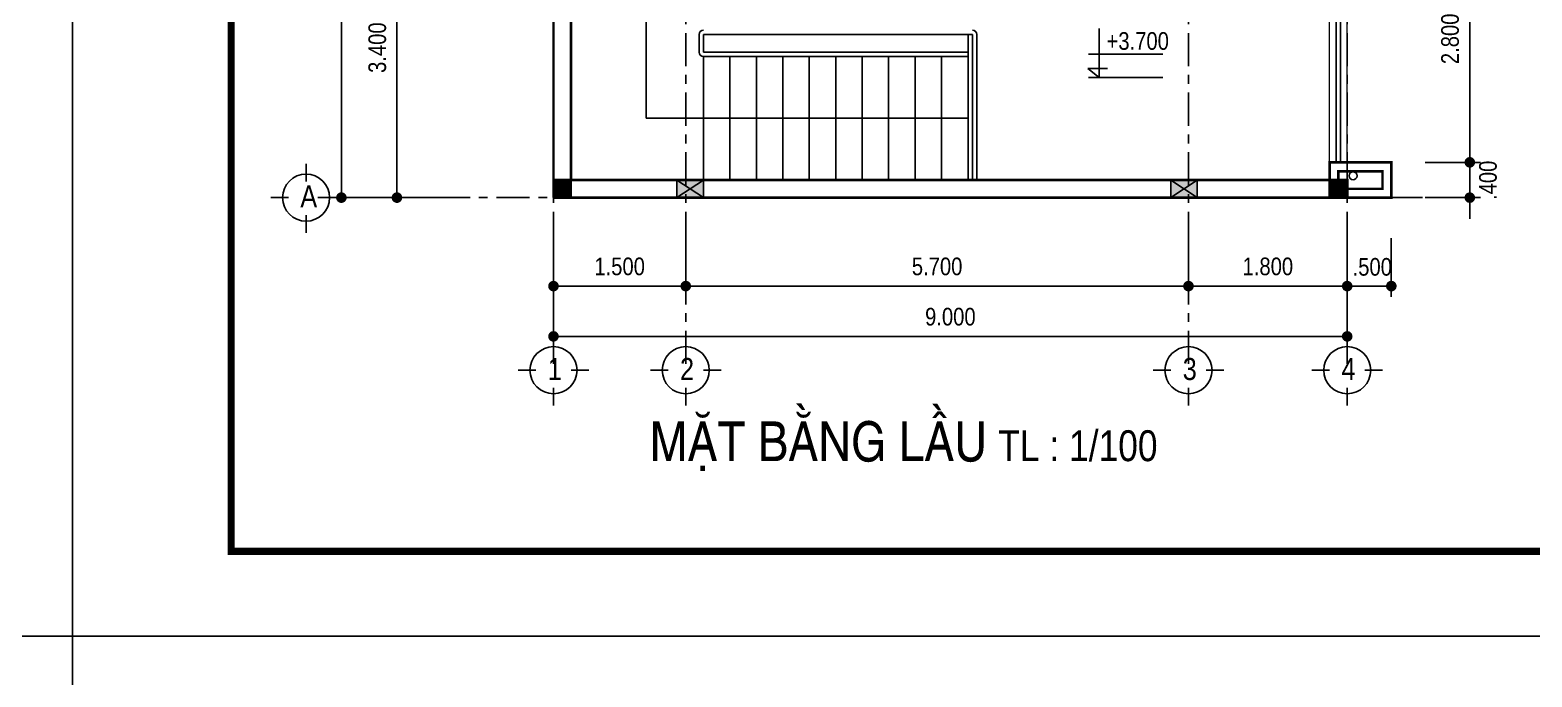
# Model space of a CAD drawing. Header units: millimetres. Extents: x 100 to 288, y -65 to 177.
# Drawn here: x 161.27 to 178.3, y 116.98 to 124.32 of the extents above; entities that cross this region are included whole.
import ezdxf

# ---------------------------------------------------------------- set-up
doc = ezdxf.new("R2010")
doc.units = ezdxf.units.MM
doc.header["$LTSCALE"] = 0.3
doc.header["$MEASUREMENT"] = 0
doc.header["$PDMODE"] = 2
doc.linetypes.add('CENTER', pattern=[2, 1.25, -0.25, 0.25, -0.25])
doc.layers.get('0').update_dxf_attribs({"linetype": 'CONTINUOUS', "lineweight": 13})
doc.layers.get('DEFPOINTS').update_dxf_attribs({"linetype": 'CONTINUOUS', "lineweight": 13})
for name, color, linetype in [('CHU', 3, 'CONTINUOUS'), ('HATCH', 8, 'CONTINUOUS'), ('LAYER 1', 1, 'CONTINUOUS'), ('LAYER1', 1, 'CONTINUOUS'), ('LAYER4', 114, 'CONTINUOUS'), ('LAYER5', 5, 'CONTINUOUS'), ('LAYER7', 7, 'CONTINUOUS')]:
    doc.layers.add(name, color=color, linetype=linetype)
doc.styles.add('HELVE-KT', font='VHELVCN.TTF')
doc.dimstyles.new('1-100', dxfattribs={"dimtxt": 0.2, "dimasz": 0.12, "dimexe": 0.12, "dimexo": 0.2, "dimgap": 0.12, "dimtad": 1, "dimdec": 3, "dimzin": 4, "dimdsep": 46, "dimtxsty": 'HELVE-KT', "dimblk1": 'DOT', "dimblk2": 'DOT', "dimsah": 1, "dimcen": -0.18, "dimadec": 3, "dimazin": 0, "dimtfac": 1, "dimtdec": 3, "dimtmove": 2, "dimatfit": 3, "dimldrblk": 'DOT', "dimfxl": 0, "dimtolj": 1, "dimtzin": 4, "dimarcsym": 0})

# ---------------------------------------------------------------- blocks, each defined once
blk = doc.blocks.new('_DOT')
at = {"color": 0, "linetype": 'ByBlock'}
blk.add_line((-0.5, 0), (-1, 0), dxfattribs=at)
at = {"color": 0, "linetype": 'ByBlock', "const_width": 0.5}
blk.add_lwpolyline([(-0.25, 0, 1), (0.25, 0, 1)], format="xyb", close=True, dxfattribs=at)
blk = doc.blocks.new('*D151')
at = {"layer": 'DEFPOINTS', "color": 0, "lineweight": -2, "ltscale": 5}
for p in [(167.204, 122.157), (168.704, 122.157), (168.704, 121.415)]:
    blk.add_point(p, dxfattribs=at)
at = {"layer": 'LAYER 1', "color": 0, "lineweight": -2, "ltscale": 5}
for p, q in [((167.204, 121.957), (167.204, 121.295)), ((168.704, 121.957), (168.704, 121.295)), ((167.324, 121.415), (168.584, 121.415))]:
    blk.add_line(p, q, dxfattribs=at)
at = {"layer": 'LAYER 1', "color": 0, "lineweight": -2, "ltscale": 5, "xscale": 0.12, "yscale": 0.12, "zscale": 0.12, "rotation": 180}
blk.add_blockref('_DOT', (167.204, 121.415), dxfattribs=at)
at = {"layer": 'LAYER 1', "color": 0, "lineweight": -2, "ltscale": 5, "xscale": 0.12, "yscale": 0.12, "zscale": 0.12}
blk.add_blockref('_DOT', (168.704, 121.415), dxfattribs=at)
at = {"layer": 'LAYER 1', "color": 0, "ltscale": 5, "insert": (167.954, 121.637), "char_height": 0.2, "attachment_point": 5, "style": 'HELVE-KT'}
blk.add_mtext('\\A1;1.500', dxfattribs=at)
blk = doc.blocks.new('*D152')
at = {"layer": 'DEFPOINTS', "color": 0, "lineweight": -2, "ltscale": 5}
for p in [(168.704, 122.157), (174.404, 122.157), (174.404, 121.415)]:
    blk.add_point(p, dxfattribs=at)
at = {"layer": 'LAYER 1', "color": 0, "lineweight": -2, "ltscale": 5}
for p, q in [((168.704, 121.957), (168.704, 121.295)), ((174.404, 121.957), (174.404, 121.295)), ((168.824, 121.415), (174.284, 121.415))]:
    blk.add_line(p, q, dxfattribs=at)
at = {"layer": 'LAYER 1', "color": 0, "lineweight": -2, "ltscale": 5, "xscale": 0.12, "yscale": 0.12, "zscale": 0.12, "rotation": 180}
blk.add_blockref('_DOT', (168.704, 121.415), dxfattribs=at)
at = {"layer": 'LAYER 1', "color": 0, "lineweight": -2, "ltscale": 5, "xscale": 0.12, "yscale": 0.12, "zscale": 0.12}
blk.add_blockref('_DOT', (174.404, 121.415), dxfattribs=at)
at = {"layer": 'LAYER 1', "color": 0, "ltscale": 5, "insert": (171.554, 121.637), "char_height": 0.2, "attachment_point": 5, "style": 'HELVE-KT'}
blk.add_mtext('\\A1;5.700', dxfattribs=at)
blk = doc.blocks.new('*D153')
at = {"layer": 'DEFPOINTS', "color": 0, "lineweight": -2, "ltscale": 5}
for p in [(165.429, 125.818), (166.391, 125.818), (166.391, 122.418)]:
    blk.add_point(p, dxfattribs=at)
at = {"layer": 'LAYER 1', "color": 0, "lineweight": -2, "ltscale": 5}
for p, q in [((166.191, 125.818), (165.309, 125.818)), ((165.429, 122.538), (165.429, 125.698)), ((166.191, 122.418), (165.309, 122.418))]:
    blk.add_line(p, q, dxfattribs=at)
at = {"layer": 'LAYER 1', "color": 0, "lineweight": -2, "ltscale": 5, "xscale": 0.12, "yscale": 0.12, "zscale": 0.12}
for p, rotation in [((165.429, 125.818), 90), ((165.429, 122.418), 270)]:
    blk.add_blockref('_DOT', p, dxfattribs=dict(at, rotation=rotation))
at = {"layer": 'LAYER 1', "color": 0, "ltscale": 5, "insert": (165.207, 124.118), "char_height": 0.2, "attachment_point": 5, "rotation": 90, "style": 'HELVE-KT'}
blk.add_mtext('\\A1;3.400', dxfattribs=at)
blk = doc.blocks.new('*D159')
at = {"layer": 'DEFPOINTS', "color": 0, "lineweight": -2, "ltscale": 5}
for p in [(164.799, 144.918), (165.769, 144.918), (165.769, 122.418)]:
    blk.add_point(p, dxfattribs=at)
at = {"layer": 'LAYER 1', "color": 0, "lineweight": -2, "ltscale": 5}
for p, q in [((165.569, 144.918), (164.679, 144.918)), ((164.799, 122.538), (164.799, 144.798)), ((165.569, 122.418), (164.679, 122.418))]:
    blk.add_line(p, q, dxfattribs=at)
at = {"layer": 'LAYER 1', "color": 0, "lineweight": -2, "ltscale": 5, "xscale": 0.12, "yscale": 0.12, "zscale": 0.12}
for p, rotation in [((164.799, 144.918), 90), ((164.799, 122.418), 270)]:
    blk.add_blockref('_DOT', p, dxfattribs=dict(at, rotation=rotation))
at = {"layer": 'LAYER 1', "color": 0, "ltscale": 5, "insert": (164.577, 134.079), "char_height": 0.2, "attachment_point": 5, "rotation": 90, "style": 'HELVE-KT'}
blk.add_mtext('\\A1;22.500', dxfattribs=at)
blk = doc.blocks.new('*D160')
at = {"layer": 'DEFPOINTS', "color": 0, "lineweight": -2, "ltscale": 5}
for p in [(174.404, 122.157), (176.204, 122.157), (176.204, 121.415)]:
    blk.add_point(p, dxfattribs=at)
at = {"layer": 'LAYER 1', "color": 0, "lineweight": -2, "ltscale": 5}
for p, q in [((174.404, 121.957), (174.404, 121.295)), ((176.204, 121.957), (176.204, 121.295)), ((174.524, 121.415), (176.084, 121.415))]:
    blk.add_line(p, q, dxfattribs=at)
at = {"layer": 'LAYER 1', "color": 0, "lineweight": -2, "ltscale": 5, "xscale": 0.12, "yscale": 0.12, "zscale": 0.12, "rotation": 180}
blk.add_blockref('_DOT', (174.404, 121.415), dxfattribs=at)
at = {"layer": 'LAYER 1', "color": 0, "lineweight": -2, "ltscale": 5, "xscale": 0.12, "yscale": 0.12, "zscale": 0.12}
blk.add_blockref('_DOT', (176.204, 121.415), dxfattribs=at)
at = {"layer": 'LAYER 1', "color": 0, "ltscale": 5, "insert": (175.304, 121.637), "char_height": 0.2, "attachment_point": 5, "style": 'HELVE-KT'}
blk.add_mtext('\\A1;1.800', dxfattribs=at)
blk = doc.blocks.new('*D161')
at = {"layer": 'DEFPOINTS', "color": 0, "lineweight": -2, "ltscale": 5}
for p in [(167.204, 121.563), (176.204, 121.563), (176.204, 120.845)]:
    blk.add_point(p, dxfattribs=at)
at = {"layer": 'LAYER 1', "color": 0, "lineweight": -2, "ltscale": 5}
for p, q in [((167.204, 121.363), (167.204, 120.725)), ((176.204, 121.363), (176.204, 120.725)), ((167.324, 120.845), (176.084, 120.845))]:
    blk.add_line(p, q, dxfattribs=at)
at = {"layer": 'LAYER 1', "color": 0, "lineweight": -2, "ltscale": 5, "xscale": 0.12, "yscale": 0.12, "zscale": 0.12, "rotation": 180}
blk.add_blockref('_DOT', (167.204, 120.845), dxfattribs=at)
at = {"layer": 'LAYER 1', "color": 0, "lineweight": -2, "ltscale": 5, "xscale": 0.12, "yscale": 0.12, "zscale": 0.12}
blk.add_blockref('_DOT', (176.204, 120.845), dxfattribs=at)
at = {"layer": 'LAYER 1', "color": 0, "ltscale": 5, "insert": (171.704, 121.067), "char_height": 0.2, "attachment_point": 5, "style": 'HELVE-KT'}
blk.add_mtext('\\A1;9.000', dxfattribs=at)
blk = doc.blocks.new('*D240')
at = {"layer": 'DEFPOINTS', "color": 0, "lineweight": -2, "ltscale": 5}
for p in [(176.204, 122.157), (176.704, 122.157), (176.704, 121.415)]:
    blk.add_point(p, dxfattribs=at)
at = {"layer": 'LAYER 1', "color": 0, "lineweight": -2, "ltscale": 5}
for p, q in [((176.204, 121.957), (176.204, 121.295)), ((176.704, 121.957), (176.704, 121.295)), ((176.324, 121.415), (176.584, 121.415))]:
    blk.add_line(p, q, dxfattribs=at)
at = {"layer": 'LAYER 1', "color": 0, "lineweight": -2, "ltscale": 5, "xscale": 0.12, "yscale": 0.12, "zscale": 0.12, "rotation": 180}
blk.add_blockref('_DOT', (176.204, 121.415), dxfattribs=at)
at = {"layer": 'LAYER 1', "color": 0, "lineweight": -2, "ltscale": 5, "xscale": 0.12, "yscale": 0.12, "zscale": 0.12}
blk.add_blockref('_DOT', (176.704, 121.415), dxfattribs=at)
at = {"layer": 'LAYER 1', "color": 0, "ltscale": 5, "insert": (176.488, 121.632), "char_height": 0.2, "attachment_point": 5, "style": 'HELVE-KT'}
blk.add_mtext('\\A1;.500', dxfattribs=at)
blk = doc.blocks.new('*D376')
at = {"layer": 'DEFPOINTS', "color": 0, "lineweight": -2, "ltscale": 5}
for p in [(176.886, 122.818), (177.594, 122.818), (176.886, 122.418)]:
    blk.add_point(p, dxfattribs=at)
at = {"layer": 'LAYER 1', "color": 0, "lineweight": -2, "ltscale": 5}
for p, q in [((177.594, 122.938), (177.594, 123.058)), ((177.086, 122.818), (177.714, 122.818)), ((177.594, 122.418), (177.594, 122.818)), ((177.086, 122.418), (177.714, 122.418)), ((177.594, 122.298), (177.594, 122.178))]:
    blk.add_line(p, q, dxfattribs=at)
at = {"layer": 'LAYER 1', "color": 0, "lineweight": -2, "ltscale": 5, "xscale": 0.12, "yscale": 0.12, "zscale": 0.12}
for p, rotation in [((177.594, 122.818), 270), ((177.594, 122.418), 90)]:
    blk.add_blockref('_DOT', p, dxfattribs=dict(at, rotation=rotation))
at = {"layer": 'LAYER 1', "color": 0, "ltscale": 5, "insert": (177.801, 122.614), "char_height": 0.2, "attachment_point": 5, "rotation": 90, "style": 'HELVE-KT'}
blk.add_mtext('\\A1;.400', dxfattribs=at)
blk = doc.blocks.new('*D377')
at = {"layer": 'DEFPOINTS', "color": 0, "lineweight": -2, "ltscale": 5}
for p in [(176.886, 125.618), (177.594, 125.618), (176.886, 122.818)]:
    blk.add_point(p, dxfattribs=at)
at = {"layer": 'LAYER 1', "color": 0, "lineweight": -2, "ltscale": 5}
for p, q in [((177.086, 125.618), (177.714, 125.618)), ((177.594, 122.938), (177.594, 125.498)), ((177.086, 122.818), (177.714, 122.818))]:
    blk.add_line(p, q, dxfattribs=at)
at = {"layer": 'LAYER 1', "color": 0, "lineweight": -2, "ltscale": 5, "xscale": 0.12, "yscale": 0.12, "zscale": 0.12}
for p, rotation in [((177.594, 125.618), 90), ((177.594, 122.818), 270)]:
    blk.add_blockref('_DOT', p, dxfattribs=dict(at, rotation=rotation))
at = {"layer": 'LAYER 1', "color": 0, "ltscale": 5, "insert": (177.371, 124.218), "char_height": 0.2, "attachment_point": 5, "rotation": 90, "style": 'HELVE-KT'}
blk.add_mtext('\\A1;2.800', dxfattribs=at)

msp = doc.modelspace()

# ---------------------------------------------------------------- hatches: boundary and pattern name
at = {"layer": 'LAYER7', "ltscale": 5}
h = msp.add_hatch(color=256, dxfattribs=at)
h.paths.add_polyline_path([(167.30415, 122.51777), (167.20415, 122.61777), (167.20415, 122.41777)])
h.paths.add_polyline_path([(167.30415, 122.51777), (167.20415, 122.41777), (167.40415, 122.41777)])
h.paths.add_polyline_path([(167.40415, 122.61777), (167.30415, 122.51777), (167.40415, 122.41777)])
h.paths.add_polyline_path([(167.40415, 122.61777), (167.20415, 122.61777), (167.30415, 122.51777)])
h = msp.add_hatch(color=256, dxfattribs=at)
h.paths.add_polyline_path([(168.60415, 122.61777), (168.60415, 122.41777), (168.75415, 122.51777)])
h.paths.add_polyline_path([(168.75415, 122.51777), (168.90415, 122.61777), (168.60415, 122.61777)])
h.paths.add_polyline_path([(168.60415, 122.41777), (168.90415, 122.41777), (168.75415, 122.51777)])
h.paths.add_polyline_path([(168.75415, 122.51777), (168.90415, 122.41777), (168.90415, 122.61777)])
h = msp.add_hatch(color=256, dxfattribs=at)
h.paths.add_polyline_path([(174.20415, 122.61777), (174.20415, 122.41777), (174.35415, 122.51777)])
h.paths.add_polyline_path([(174.35415, 122.51777), (174.50415, 122.61777), (174.20415, 122.61777)])
h.paths.add_polyline_path([(174.20415, 122.41777), (174.50415, 122.41777), (174.35415, 122.51777)])
h.paths.add_polyline_path([(174.35415, 122.51777), (174.50415, 122.41777), (174.50415, 122.61777)])
h = msp.add_hatch(color=256, dxfattribs=at)
h.paths.add_polyline_path([(176.10415, 122.51777), (176.00415, 122.61777), (176.00415, 122.41777)])
h.paths.add_polyline_path([(176.10415, 122.51777), (176.00415, 122.41777), (176.20415, 122.41777)])
h.paths.add_polyline_path([(176.20415, 122.61777), (176.10415, 122.51777), (176.20415, 122.41777)])
h.paths.add_polyline_path([(176.20415, 122.61777), (176.00415, 122.61777), (176.10415, 122.51777)])
h = msp.add_hatch(color=256, dxfattribs=at)
h.paths.add_polyline_path([(176.10415, 122.51777), (176.00415, 122.61777), (176.00415, 122.41777)])
h.paths.add_polyline_path([(176.10415, 122.51777), (176.00415, 122.41777), (176.20415, 122.41777)])
h.paths.add_polyline_path([(176.20415, 122.61777), (176.10415, 122.51777), (176.20415, 122.41777)])
h.paths.add_polyline_path([(176.20415, 122.61777), (176.00415, 122.61777), (176.10415, 122.51777)])

# ---------------------------------------------------------------- linework, layer by layer
at = {"ltscale": 5}
for p, q in [((176.00415, 122.81777), (176.00415, 125.61777)), ((176.20415, 122.81777), (176.20415, 125.61777))]:
    msp.add_line(p, q, dxfattribs=at)
at = {"layer": 'CHU'}
for points in [[(164.39893, 122.8011), (164.39893, 122.6011)], [(164.19893, 122.41777), (163.99893, 122.41777)], [(164.59893, 122.41777), (164.79893, 122.41777)], [(164.39893, 122.21777), (164.39893, 122.01777)], [(167.20415, 120.84512), (167.20415, 120.64512)], [(168.70415, 120.84512), (168.70415, 120.64512)], [(174.40415, 120.84512), (174.40415, 120.64512)], [(176.20415, 120.84512), (176.20415, 120.64512)], [(167.00415, 120.46179), (166.80415, 120.46179)], [(167.40415, 120.46179), (167.60415, 120.46179)], [(168.50415, 120.46179), (168.30415, 120.46179)], [(168.90415, 120.46179), (169.10415, 120.46179)], [(174.20415, 120.46179), (174.00415, 120.46179)], [(174.60415, 120.46179), (174.80415, 120.46179)], [(176.00415, 120.46179), (175.80415, 120.46179)], [(176.40415, 120.46179), (176.60415, 120.46179)], [(167.20415, 120.26179), (167.20415, 120.06179)], [(168.70415, 120.26179), (168.70415, 120.06179)], [(174.40415, 120.26179), (174.40415, 120.06179)], [(176.20415, 120.26179), (176.20415, 120.06179)]]:
    msp.add_lwpolyline(points, dxfattribs=at)
for centre in [(164.39893, 122.41777), (167.20415, 120.46179), (168.70415, 120.46179), (174.40415, 120.46179), (176.20415, 120.46179)]:
    msp.add_circle(centre, 0.26667, dxfattribs=at)
at = {"layer": 'DEFPOINTS', "linetype": 'Continuous', "ltscale": 0.08}
for points in [[(119.74885, 117.44536), (161.74885, 117.44536), (161.74885, 147.14536), (119.74885, 147.14536)], [(161.74885, 117.44536), (203.74885, 117.44536), (203.74885, 147.14536), (161.74885, 147.14536)], [(119.74885, 87.74536), (161.74885, 87.74536), (161.74885, 117.44536), (119.74885, 117.44536)], [(161.74885, 87.74536), (203.74885, 87.74536), (203.74885, 117.44536), (161.74885, 117.44536)]]:
    msp.add_lwpolyline(points, close=True, dxfattribs=at)
at = {"layer": 'HATCH', "linetype": 'CENTER'}
for points in [[(167.20415, 120.53316), (167.20415, 145.40621)], [(168.70415, 120.53316), (168.70415, 145.40621)], [(174.40415, 120.53316), (174.40415, 145.40621)], [(176.20415, 120.53316), (176.20415, 145.40621)], [(164.5327, 122.41777), (177.0829, 122.41777)]]:
    msp.add_lwpolyline(points, dxfattribs=at)
at = {"layer": 'LAYER 1', "ltscale": 5}
for p, q in [((168.25461, 123.31777), (168.25461, 125.01777)), ((171.90415, 123.31777), (168.25461, 123.31777))]:
    msp.add_line(p, q, dxfattribs=at)
msp.add_circle((176.27026, 122.66547), 0.045, dxfattribs=at)
at = {"layer": 'LAYER1', "linetype": 'Continuous', "ltscale": 0.05}
for points in [[(173.39165, 124.33424), (173.39165, 123.77862)], [(173.27063, 124.04429), (174.1143, 124.04429)], [(173.26375, 123.8822), (173.48679, 123.8822)], [(173.39165, 123.77862), (173.26375, 123.8822)], [(173.27063, 123.77862), (174.1143, 123.77862)]]:
    msp.add_lwpolyline(points, dxfattribs=at)
at = {"layer": 'LAYER4', "ltscale": 5}
for p, q in [((176.07915, 122.81777), (176.07915, 125.61777)), ((176.12915, 122.81777), (176.12915, 125.61777))]:
    msp.add_line(p, q, dxfattribs=at)
at = {"layer": 'LAYER5', "color": 163, "linetype": 'Continuous'}
for p, q in [((168.85415, 124.06777), (168.85415, 124.26777)), ((168.90415, 124.06777), (168.90415, 124.26777)), ((168.90415, 124.26777), (171.95415, 124.26777)), ((171.95415, 124.26777), (171.95415, 122.61777)), ((172.00415, 124.26777), (172.00415, 122.61777)), ((168.90415, 124.06777), (171.90415, 124.06777)), ((168.90415, 124.01777), (171.90415, 124.01777))]:
    msp.add_line(p, q, dxfattribs=at)
for centre, start, end in [((168.90415, 124.26777), 90, 180), ((171.95415, 124.26777), 0, 90), ((168.90415, 124.06777), 180, 270)]:
    msp.add_arc(centre, 0.05, start, end, dxfattribs=at)
at = {"layer": 'LAYER7', "ltscale": 5}
for p, q in [((171.90415, 122.61777), (171.90415, 124.26777)), ((168.90415, 122.61777), (168.90415, 124.01777)), ((169.20415, 122.61777), (169.20415, 124.01777)), ((169.50415, 122.61777), (169.50415, 124.01777)), ((169.80415, 122.61777), (169.80415, 124.01777)), ((170.10415, 122.61777), (170.10415, 124.01777)), ((170.40415, 122.61777), (170.40415, 124.01777)), ((170.70415, 122.61777), (170.70415, 124.01777)), ((171.00415, 122.61777), (171.00415, 124.01777)), ((171.30415, 122.61777), (171.30415, 124.01777)), ((171.60415, 122.61777), (171.60415, 124.01777)), ((167.20415, 122.41777), (167.40415, 122.61777)), ((167.20415, 122.61777), (167.40415, 122.41777)), ((168.60415, 122.41777), (168.90415, 122.61777)), ((168.60415, 122.61777), (168.90415, 122.41777)), ((174.20415, 122.41777), (174.50415, 122.61777)), ((174.20415, 122.61777), (174.50415, 122.41777)), ((176.00415, 122.41777), (176.20415, 122.61777)), ((176.00415, 122.61777), (176.20415, 122.41777)), ((176.00415, 122.41777), (176.20415, 122.61777)), ((176.00415, 122.61777), (176.20415, 122.41777)), ((174.40415, 122.41777), (176.20415, 122.41777))]:
    msp.add_line(p, q, dxfattribs=at)
at = {"layer": 'LAYER7', "linetype": 'Continuous', "const_width": 0.08}
msp.add_lwpolyline([(202.74885, 146.18282), (163.54885, 146.18282), (163.54885, 118.40791), (202.74885, 118.40791)], close=True, dxfattribs=at)
at = {"layer": 'LAYER7', "ltscale": 5, "const_width": 0.03}
for points in [[(167.20415, 122.41777), (167.20415, 125.81777)], [(167.40415, 122.61777), (167.40415, 125.71777)], [(167.20415, 122.61777), (174.50415, 122.61777)], [(174.40415, 122.41777), (176.20415, 122.41777), (176.20415, 122.61777), (174.40415, 122.61777)], [(174.50415, 122.41777), (167.20415, 122.41777)]]:
    msp.add_lwpolyline(points, dxfattribs=at)
for points in [[(176.70415, 122.41777), (176.70415, 122.81777), (176.00415, 122.81777), (176.00415, 122.41777)], [(176.60415, 122.51777), (176.60415, 122.71777), (176.10415, 122.71777), (176.10415, 122.51777)]]:
    msp.add_lwpolyline(points, close=True, dxfattribs=at)
at = {"layer": 'LAYER7', "ltscale": 5}
for points in [[(167.40415, 122.41777), (167.40415, 122.61777), (167.20415, 122.61777), (167.20415, 122.41777)], [(168.90415, 122.41777), (168.90415, 122.61777), (168.60415, 122.61777), (168.60415, 122.41777)], [(174.50415, 122.41777), (174.50415, 122.61777), (174.20415, 122.61777), (174.20415, 122.41777)], [(176.20415, 122.41777), (176.20415, 122.61777), (176.00415, 122.61777), (176.00415, 122.41777)], [(176.20415, 122.41777), (176.20415, 122.61777), (176.00415, 122.61777), (176.00415, 122.41777)]]:
    msp.add_lwpolyline(points, close=True, dxfattribs=at)

# ---------------------------------------------------------------- texts
at = {"layer": 'LAYER 1', "linetype": 'Continuous', "ltscale": 0.4, "insert": (168.29475, 119.88047), "char_height": 0.2, "width": 10.8090428, "attachment_point": 1, "style": 'HELVE-KT'}
msp.add_mtext('{\\H2.25x;MAËT BAÈNG LAÀU}  {\\H1.75x;TL : 1/100}', dxfattribs=at)
at = {"layer": 'LAYER1', "linetype": 'Continuous', "ltscale": 0.05, "attachment_point": 1, "style": 'HELVE-KT'}
for s, insert, char_height, width in [('+3.700', (173.47488, 124.29374), 0.2, 15.1845217), ('A', (164.33376, 122.55631), 0.25, 13.0973333), ('1', (167.13897, 120.60033), 0.25, 13.0973333), ('2', (168.63897, 120.60033), 0.25, 13.0973333), ('3', (174.33897, 120.60033), 0.25, 13.0973333), ('4', (176.13897, 120.60033), 0.25, 13.0973333)]:
    msp.add_mtext(s, dxfattribs=dict(at, insert=insert, char_height=char_height, width=width))

# ---------------------------------------------------------------- dimensions: what is measured, and where the dimension line sits
at = {"layer": 'LAYER 1', "ltscale": 5}
for base, p1, p2, picture, middle in [((164.79893, 144.91777), (165.76888, 122.41777), (165.76888, 144.91777), '*D159', (164.5768, 134.07878)), ((177.59351, 122.81777), (176.88638, 122.41777), (176.88638, 122.81777), '*D376', (177.80145, 122.61397))]:
    dim = msp.add_linear_dim(base=base, p1=p1, p2=p2, angle=90, dimstyle='1-100', dxfattribs=at)
    dim.commit()
    dim.dimension.update_dxf_attribs({"geometry": picture, "text_midpoint": middle, "dimtype": 160})
for base, p1, p2, angle, picture, middle in [((165.42911, 125.81777), (166.39093, 122.41777), (166.39093, 125.81777), 90, '*D153', (165.20698, 124.11777)), ((177.59351, 125.61777), (176.88638, 122.81777), (176.88638, 125.61777), 90, '*D377', (177.37138, 124.21777)), ((168.70415, 121.41485), (167.20415, 122.15713), (168.70415, 122.15713), 180, '*D151', (167.95415, 121.63699)), ((174.40415, 121.41485), (168.70415, 122.15713), (174.40415, 122.15713), 180, '*D152', (171.55415, 121.63699)), ((176.20415, 121.41485), (174.40415, 122.15713), (176.20415, 122.15713), 180, '*D160', (175.30415, 121.63699)), ((176.20415, 120.84512), (167.20415, 121.56252), (176.20415, 121.56252), 180, '*D161', (171.70415, 121.06725))]:
    dim = msp.add_linear_dim(base=base, p1=p1, p2=p2, angle=angle, dimstyle='1-100', dxfattribs=at)
    dim.commit()
    dim.dimension.update_dxf_attribs({"geometry": picture, "text_midpoint": middle})
dim = msp.add_linear_dim(base=(176.70415, 121.41485), p1=(176.20415, 122.15713), p2=(176.70415, 122.15713), dimstyle='1-100', dxfattribs=at)
dim.commit()
dim.dimension.update_dxf_attribs({"geometry": '*D240', "text_midpoint": (176.48798, 121.63178), "dimtype": 160})

doc.saveas('drawing.dxf')
